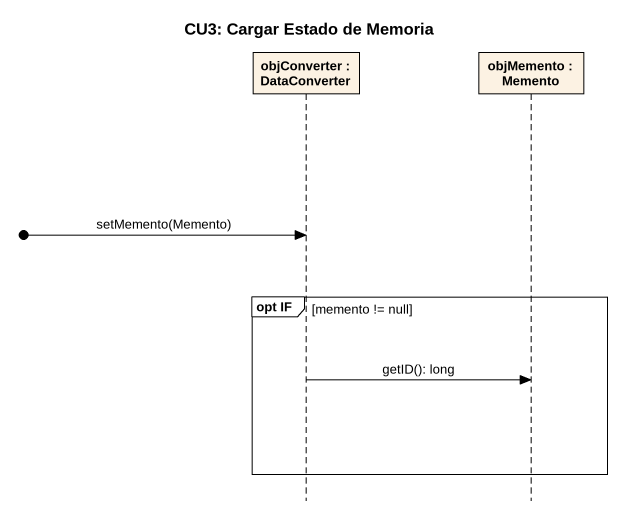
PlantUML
@startuml
title CU3: Cargar Estado de Memoria
hide footbox
participant "objConverter : DataConverter" as objConverter
participant "objMemento : Memento" as objMemento

[o-> objConverter : setMemento(Memento)
group opt IF [memento != null]
  objConverter -> objMemento : getID(): long
end
@enduml
